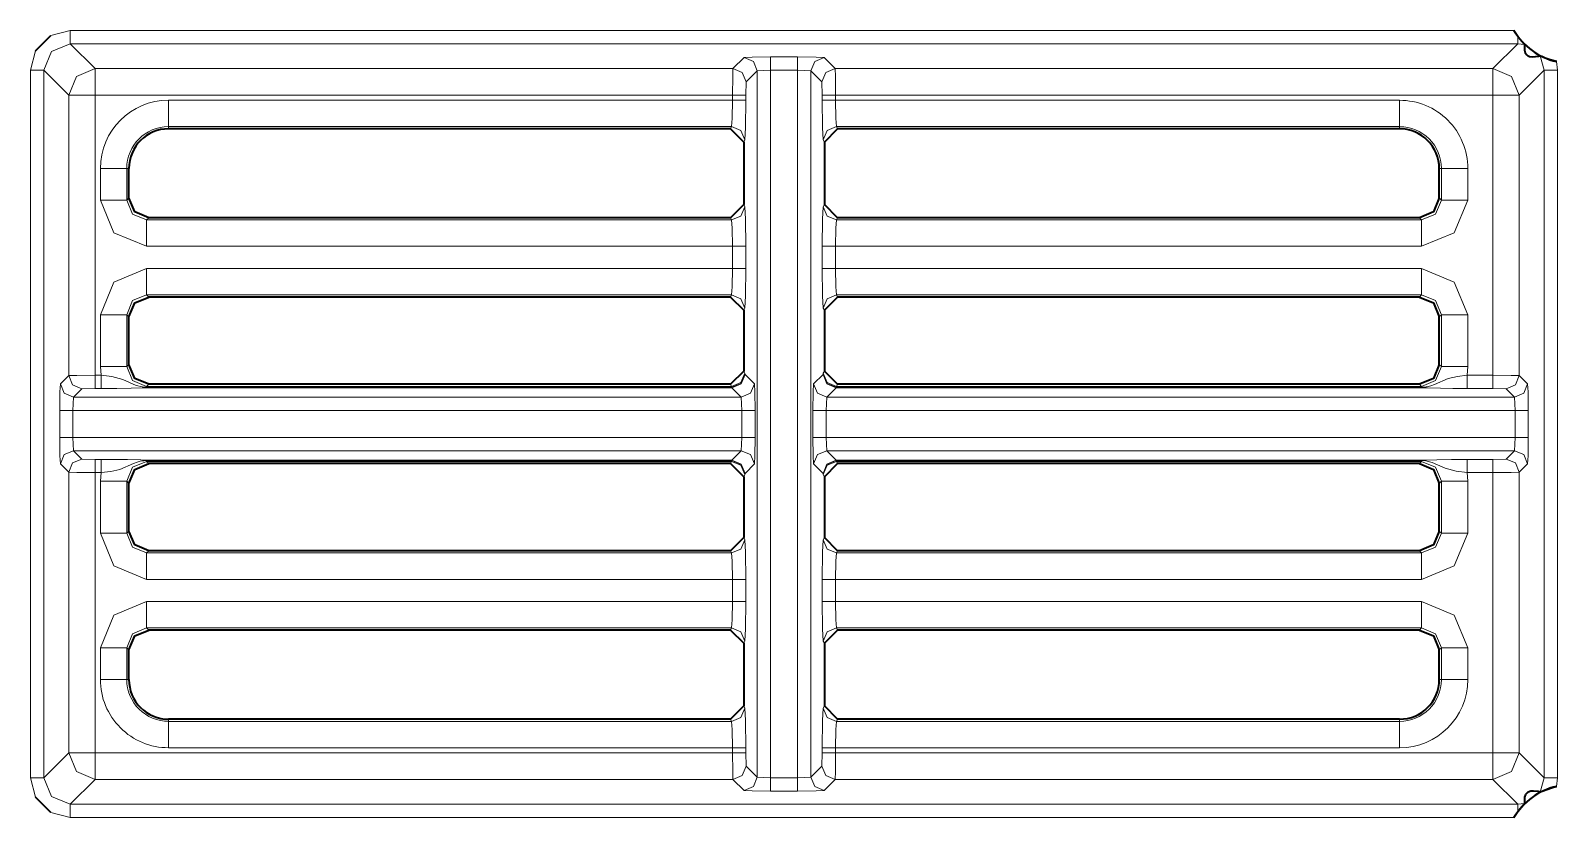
# Model space of a CAD drawing. Header units: millimetres. Extents: x 0 to 2941, y -405 to 1422.
# Drawn here: x 990.8 to 1048.6, y 455.9 to 485.7 of the extents above; entities that cross this region are included whole.
import ezdxf

# ---------------------------------------------------------------- set-up
doc = ezdxf.new("R2010")
doc.units = ezdxf.units.MM
doc.layers.add('FINE', color=9, linetype='Continuous')
doc.layers.add('OUTLINE', color=7, linetype='Continuous')

msp = doc.modelspace()

# ---------------------------------------------------------------- linework, layer by layer
at = {"layer": 'FINE', "lineweight": 9}
for p, q in [((992.329, 485.677), (991.602, 485.489)), ((1046.909, 485.677), (992.329, 485.677)), ((991.018, 484.905), (990.83, 484.178)), ((992.329, 485.177), (1047.054, 485.177)), ((1047.054, 485.177), (1046.11, 484.234)), ((1047.054, 485.177), (1047.309, 485.144)), ((1017.804, 484.654), (1017.384, 484.234)), ((1019.83, 484.679), (1018.804, 484.679)), ((1021.249, 484.234), (1020.829, 484.654)), ((1047.896, 484.717), (1048.054, 484.178)), ((1048.554, 484.178), (1048.518, 484.501)), ((991.33, 457.403), (991.33, 484.178)), ((1017.871, 483.234), (1017.884, 483.734)), ((1018.304, 484.154), (1018.804, 484.179)), ((1018.804, 457.402), (1018.804, 484.179)), ((1018.804, 484.179), (1019.83, 484.179)), ((1019.83, 484.179), (1019.83, 457.402)), ((1019.83, 484.179), (1020.329, 484.154)), ((1020.329, 484.154), (1020.749, 483.734)), ((1020.329, 457.427), (1020.329, 484.154)), ((1020.749, 483.734), (1020.762, 483.234)), ((1046.11, 484.234), (1021.249, 484.234)), ((1048.554, 457.403), (1048.554, 484.178)), ((1017.871, 483.039), (1017.871, 483.234)), ((1020.762, 483.234), (1020.762, 483.039)), ((1021.262, 483.234), (1046.11, 483.234)), ((1046.11, 483.234), (1046.11, 472.634)), ((1021.299, 482.04), (1042.584, 482.04)), ((1021.34, 481.959), (1021.299, 482.04)), ((1042.584, 482.04), (1042.584, 481.959)), ((1017.793, 481.458), (1017.834, 481.54)), ((1020.799, 481.54), (1020.84, 481.458)), ((993.469, 480.459), (993.469, 479.261)), ((994.467, 480.459), (994.549, 480.459)), ((994.467, 479.261), (994.467, 480.459)), ((1044.085, 480.459), (1044.166, 480.459)), ((1044.166, 480.459), (1044.166, 479.261)), ((1045.165, 479.261), (1045.165, 480.459)), ((994.549, 479.342), (994.467, 479.261)), ((1044.166, 479.261), (1044.085, 479.342)), ((995.216, 478.512), (995.298, 478.593)), ((1017.834, 479.011), (1017.793, 479.093)), ((1021.299, 478.512), (1021.34, 478.593)), ((1043.336, 478.593), (1043.417, 478.512)), ((1043.417, 478.512), (1021.299, 478.512)), ((995.216, 477.513), (1017.371, 477.513)), ((1017.371, 477.513), (1017.371, 476.673)), ((1017.871, 476.673), (1017.871, 477.513)), ((1021.262, 477.513), (1043.417, 477.513)), ((1021.262, 476.673), (1021.262, 477.513)), ((1017.371, 476.673), (995.216, 476.673)), ((1043.417, 476.673), (1021.262, 476.673)), ((995.216, 475.675), (1017.334, 475.675)), ((995.298, 475.593), (995.216, 475.675)), ((1017.334, 475.675), (1017.293, 475.593)), ((1021.299, 475.675), (1043.417, 475.675)), ((1021.34, 475.593), (1021.299, 475.675)), ((1043.417, 475.675), (1043.336, 475.593)), ((1017.793, 475.093), (1017.834, 475.175)), ((1020.799, 475.175), (1020.84, 475.093)), ((993.469, 474.926), (993.469, 472.961)), ((994.467, 474.926), (994.549, 474.844)), ((994.467, 472.961), (994.467, 474.926)), ((1044.085, 474.844), (1044.166, 474.926)), ((1044.166, 474.926), (1044.166, 472.961)), ((1045.165, 472.961), (1045.165, 474.926)), ((993.469, 472.961), (993.499, 472.634)), ((994.549, 473.042), (994.467, 472.961)), ((1017.834, 472.712), (1017.793, 472.793)), ((1044.166, 472.961), (1044.085, 473.042)), ((1045.134, 472.634), (1045.165, 472.961)), ((992.273, 472.621), (991.958, 472.306)), ((993.499, 472.634), (993.273, 472.634)), ((995.216, 472.212), (995.298, 472.293)), ((1017.334, 472.212), (995.216, 472.212)), ((1017.293, 472.293), (1017.334, 472.212)), ((1017.334, 472.212), (1017.342, 472.18)), ((1017.842, 472.663), (1017.834, 472.712)), ((1018.199, 472.306), (1017.842, 472.663)), ((1021.291, 472.18), (1021.299, 472.212)), ((1021.299, 472.212), (1021.34, 472.293)), ((1043.417, 472.212), (1021.299, 472.212)), ((1043.336, 472.293), (1043.417, 472.212)), ((1046.11, 472.634), (1045.134, 472.634)), ((1047.425, 472.306), (1047.11, 472.621)), ((992.432, 471.306), (992.458, 471.806)), ((992.458, 471.806), (992.773, 472.121)), ((992.773, 472.121), (993.273, 472.134)), ((993.273, 472.134), (993.499, 472.134)), ((1017.342, 472.18), (995.216, 472.18)), ((995.216, 472.163), (1017.342, 472.163)), ((1017.699, 471.806), (1017.725, 471.306)), ((1020.908, 471.306), (1020.934, 471.806)), ((1020.934, 471.806), (1021.291, 472.163)), ((1046.926, 471.806), (1020.934, 471.806)), ((1043.417, 472.18), (1021.291, 472.18)), ((1021.291, 472.163), (1043.417, 472.163)), ((1045.134, 472.134), (1046.11, 472.134)), ((1046.11, 472.134), (1046.61, 472.121)), ((1046.61, 472.121), (1046.926, 471.806)), ((1046.926, 471.806), (1046.951, 471.306)), ((991.933, 471.306), (991.933, 470.281)), ((992.432, 471.306), (1017.725, 471.306)), ((992.432, 470.281), (992.432, 471.306)), ((1018.225, 470.281), (1018.225, 471.306)), ((1020.908, 471.306), (1046.951, 471.306)), ((1020.908, 470.281), (1020.908, 471.306)), ((1046.951, 471.306), (1046.951, 470.281)), ((1017.725, 470.281), (992.432, 470.281)), ((992.458, 469.781), (992.432, 470.281)), ((1046.951, 470.281), (1020.908, 470.281)), ((1020.934, 469.781), (1020.908, 470.281)), ((1046.951, 470.281), (1046.926, 469.781)), ((1017.342, 469.423), (995.216, 469.423)), ((995.298, 469.293), (995.216, 469.375)), ((995.216, 469.375), (1017.334, 469.375)), ((1017.334, 469.375), (1017.293, 469.293)), ((1017.342, 469.407), (1017.334, 469.375)), ((1017.699, 469.781), (1017.342, 469.423)), ((1020.934, 469.781), (1046.926, 469.781)), ((1021.291, 469.423), (1020.934, 469.781)), ((1043.417, 469.423), (1021.291, 469.423)), ((1021.291, 469.407), (1043.417, 469.407)), ((1021.299, 469.375), (1021.291, 469.407)), ((1021.299, 469.375), (1043.417, 469.375)), ((1021.34, 469.293), (1021.299, 469.375)), ((1043.417, 469.375), (1043.336, 469.293)), ((1046.61, 469.465), (1046.11, 469.453)), ((1046.926, 469.781), (1046.61, 469.465)), ((991.958, 469.281), (992.273, 468.966)), ((992.273, 468.966), (992.273, 458.347)), ((1017.793, 468.793), (1017.834, 468.875)), ((1017.834, 468.875), (1017.842, 468.924)), ((1017.842, 468.924), (1018.199, 469.281)), ((1020.799, 468.875), (1020.84, 468.793)), ((1045.165, 468.626), (1045.134, 468.953)), ((994.467, 468.626), (994.549, 468.545)), ((994.467, 466.661), (994.467, 468.626)), ((1045.165, 466.661), (1045.165, 468.626)), ((994.549, 466.742), (994.467, 466.661)), ((1017.834, 466.411), (1017.793, 466.493)), ((1020.84, 466.493), (1020.799, 466.411)), ((1044.166, 466.661), (1044.085, 466.742)), ((995.216, 465.912), (995.298, 465.993)), ((1021.299, 465.912), (1021.34, 465.993)), ((1043.417, 465.912), (1021.299, 465.912)), ((1043.336, 465.993), (1043.417, 465.912)), ((995.216, 464.913), (1017.371, 464.913)), ((1017.871, 464.073), (1017.871, 464.913)), ((1020.762, 464.913), (1020.762, 464.073)), ((1021.262, 464.073), (1021.262, 464.913)), ((1043.417, 464.073), (1021.262, 464.073)), ((995.298, 462.993), (995.216, 463.075)), ((1043.417, 463.075), (1043.336, 462.993)), ((1017.793, 462.493), (1017.834, 462.576)), ((1020.799, 462.576), (1020.84, 462.493)), ((993.469, 462.326), (993.469, 461.122)), ((1044.085, 462.244), (1044.166, 462.326)), ((1045.165, 461.122), (1045.165, 462.326)), ((1017.834, 460.04), (1017.793, 460.122)), ((1020.84, 460.122), (1020.799, 460.04)), ((996.049, 459.541), (996.049, 459.622)), ((1042.584, 459.622), (1042.584, 459.541)), ((992.273, 458.347), (991.33, 457.403)), ((1017.371, 458.347), (993.273, 458.347)), ((996.049, 458.543), (1017.371, 458.543)), ((1017.371, 458.543), (1017.371, 458.347)), ((1017.871, 458.347), (1017.871, 458.543)), ((1017.884, 457.847), (1017.871, 458.347)), ((1021.262, 458.543), (1042.584, 458.543)), ((1021.262, 458.347), (1021.262, 458.543)), ((1046.11, 458.347), (1021.262, 458.347)), ((1018.304, 457.427), (1017.884, 457.847)), ((1020.749, 457.847), (1020.329, 457.427)), ((993.273, 457.347), (1017.384, 457.347)), ((1017.384, 457.347), (1017.804, 456.927)), ((1018.804, 457.402), (1018.304, 457.427)), ((1019.83, 457.402), (1018.804, 457.402)), ((1020.329, 457.427), (1019.83, 457.402)), ((1020.829, 456.927), (1021.249, 457.347)), ((1048.054, 457.403), (1047.896, 456.864)), ((1048.518, 457.08), (1048.554, 457.403)), ((1018.804, 456.902), (1019.83, 456.902)), ((991.602, 456.092), (992.329, 455.904)), ((1047.309, 456.436), (1047.054, 456.403)), ((992.329, 455.904), (1046.909, 455.904))]:
    msp.add_line(p, q, dxfattribs=at)
for points in [[(992.329, 485.177), (992.329, 485.328), (992.329, 485.677)], [(991.33, 484.178), (991.622, 484.885), (992.329, 485.177)], [(1017.384, 484.234), (993.273, 484.234), (992.329, 485.177)], [(1047.054, 485.177), (1047.054, 485.256), (1047.054, 485.455)], [(1018.804, 484.679), (1018.106, 484.672), (1017.804, 484.654)], [(1018.304, 484.154), (1018.157, 484.507), (1017.804, 484.654)], [(1018.804, 484.179), (1018.804, 484.528), (1018.804, 484.679)], [(1019.83, 484.179), (1019.83, 484.528), (1019.83, 484.679)], [(1020.829, 484.654), (1020.527, 484.672), (1019.83, 484.679)], [(1020.329, 484.154), (1020.476, 484.507), (1020.829, 484.654)], [(991.33, 484.178), (991.179, 484.178), (990.83, 484.178)], [(990.83, 484.178), (990.83, 457.403), (991.018, 456.676)], [(991.33, 484.178), (992.273, 483.234), (992.273, 472.621)], [(993.273, 484.234), (992.566, 483.941), (992.273, 483.234)], [(993.273, 483.234), (993.273, 483.932), (993.273, 484.234)], [(1017.384, 484.234), (1017.375, 483.932), (1017.371, 483.234)], [(1017.884, 483.734), (1017.737, 484.087), (1017.384, 484.234)], [(1017.884, 483.734), (1018.304, 484.154), (1018.304, 457.427)], [(1020.749, 483.734), (1020.896, 484.087), (1021.249, 484.234)], [(1021.262, 483.234), (1021.258, 483.932), (1021.249, 484.234)], [(1047.11, 483.234), (1046.817, 483.941), (1046.11, 484.234)], [(1046.11, 483.234), (1046.11, 483.932), (1046.11, 484.234)], [(1047.11, 483.234), (1048.054, 484.178), (1048.054, 457.403)], [(1048.554, 484.178), (1048.205, 484.178), (1048.054, 484.178)], [(993.273, 472.634), (993.273, 483.234), (992.575, 483.234), (992.273, 483.234)], [(993.273, 483.234), (1017.371, 483.234), (1017.371, 483.039)], [(1017.871, 483.234), (1017.72, 483.234), (1017.371, 483.234)], [(1020.762, 483.234), (1020.913, 483.234), (1021.262, 483.234)], [(1042.584, 483.039), (1021.262, 483.039), (1021.262, 483.234)], [(1047.11, 472.621), (1047.11, 483.234), (1046.808, 483.234), (1046.11, 483.234)], [(996.049, 482.04), (996.049, 482.35), (996.049, 483.039)], [(1017.371, 483.039), (1017.36, 482.35), (1017.334, 482.04)], [(1017.871, 483.039), (1017.72, 483.039), (1017.371, 483.039)], [(1017.834, 481.54), (1017.86, 482.006), (1017.871, 483.039)], [(1021.262, 483.039), (1020.913, 483.039), (1020.762, 483.039)], [(1020.762, 483.039), (1020.773, 482.006), (1020.799, 481.54)], [(1021.299, 482.04), (1021.273, 482.35), (1021.262, 483.039)], [(1042.584, 482.04), (1042.584, 482.35), (1042.584, 483.039)], [(996.049, 481.959), (996.049, 482.04), (1017.334, 482.04), (1017.293, 481.959)], [(1017.834, 481.54), (1017.687, 481.893), (1017.334, 482.04)], [(1021.299, 482.04), (1020.946, 481.893), (1020.799, 481.54)], [(993.469, 480.459), (994.157, 480.459), (994.467, 480.459)], [(1044.166, 480.459), (1044.476, 480.459), (1045.165, 480.459)], [(993.469, 479.261), (994.157, 479.261), (994.467, 479.261)], [(993.469, 479.261), (993.98, 478.025), (995.216, 477.513)], [(995.216, 478.512), (994.685, 478.73), (994.467, 479.261)], [(1044.166, 479.261), (1043.948, 478.73), (1043.417, 478.512)], [(1043.417, 477.513), (1044.653, 478.025), (1045.165, 479.261)], [(1044.166, 479.261), (1044.476, 479.261), (1045.165, 479.261)], [(1017.293, 478.593), (1017.334, 478.512), (995.216, 478.512)], [(1017.334, 478.512), (1017.687, 478.659), (1017.834, 479.011)], [(1017.871, 477.513), (1017.86, 478.546), (1017.834, 479.011)], [(1020.84, 479.093), (1020.799, 479.011), (1020.773, 478.546), (1020.762, 477.513)], [(1020.799, 479.011), (1020.946, 478.659), (1021.299, 478.512)], [(995.216, 477.513), (995.216, 478.202), (995.216, 478.512)], [(1017.334, 478.512), (1017.36, 478.202), (1017.371, 477.513)], [(1021.262, 477.513), (1021.273, 478.202), (1021.299, 478.512)], [(1043.417, 477.513), (1043.417, 478.202), (1043.417, 478.512)], [(1017.371, 477.513), (1017.72, 477.513), (1017.871, 477.513)], [(1020.762, 477.513), (1020.913, 477.513), (1021.262, 477.513)], [(1020.762, 477.513), (1020.762, 476.673), (1020.773, 475.641), (1020.799, 475.175)], [(995.216, 476.673), (993.98, 476.162), (993.469, 474.926)], [(995.216, 475.675), (995.216, 475.985), (995.216, 476.673)], [(1017.371, 476.673), (1017.36, 475.985), (1017.334, 475.675)], [(1017.871, 476.673), (1017.72, 476.673), (1017.371, 476.673)], [(1017.834, 475.175), (1017.86, 475.641), (1017.871, 476.673)], [(1021.262, 476.673), (1020.913, 476.673), (1020.762, 476.673)], [(1021.299, 475.675), (1021.273, 475.985), (1021.262, 476.673)], [(1043.417, 475.675), (1043.417, 475.985), (1043.417, 476.673)], [(1045.165, 474.926), (1044.653, 476.162), (1043.417, 476.673)], [(994.467, 474.926), (994.685, 475.457), (995.216, 475.675)], [(1017.834, 475.175), (1017.687, 475.528), (1017.334, 475.675)], [(1021.299, 475.675), (1020.946, 475.528), (1020.799, 475.175)], [(1043.417, 475.675), (1043.948, 475.457), (1044.166, 474.926)], [(993.469, 474.926), (994.157, 474.926), (994.467, 474.926)], [(1044.166, 474.926), (1044.476, 474.926), (1045.165, 474.926)], [(993.469, 472.961), (994.157, 472.961), (994.467, 472.961)], [(995.216, 472.18), (995.216, 472.201), (995.216, 472.212), (994.685, 472.43), (994.467, 472.961)], [(1020.84, 472.793), (1020.799, 472.712), (1020.791, 472.663)], [(1044.166, 472.961), (1043.948, 472.43), (1043.417, 472.212)], [(1044.166, 472.961), (1044.476, 472.961), (1045.165, 472.961)], [(991.958, 472.306), (991.94, 472.004), (991.933, 471.306)], [(991.958, 472.306), (992.105, 471.953), (992.458, 471.806)], [(993.273, 472.634), (992.575, 472.63), (992.273, 472.621)], [(992.273, 472.621), (992.42, 472.268), (992.773, 472.121)], [(993.273, 472.634), (993.273, 472.285), (993.273, 472.134)], [(993.499, 472.634), (993.499, 472.285), (993.499, 472.134)], [(995.216, 472.18), (995.146, 472.182), (995.059, 472.191), (994.819, 472.251), (994.32, 472.473), (993.906, 472.584), (993.499, 472.634)], [(1017.834, 472.712), (1017.687, 472.359), (1017.334, 472.212)], [(1017.842, 472.663), (1017.695, 472.31), (1017.342, 472.163)], [(1017.842, 472.663), (1017.694, 472.323), (1017.342, 472.18)], [(1018.199, 472.306), (1018.052, 471.953), (1017.699, 471.806)], [(1018.225, 471.306), (1018.217, 472.004), (1018.199, 472.306)], [(1020.791, 472.663), (1020.434, 472.306), (1020.416, 472.004), (1020.409, 471.306)], [(1020.934, 471.806), (1020.581, 471.953), (1020.434, 472.306)], [(1021.291, 472.163), (1020.938, 472.31), (1020.791, 472.663)], [(1021.291, 472.18), (1020.939, 472.323), (1020.791, 472.663)], [(1021.299, 472.212), (1020.946, 472.359), (1020.799, 472.712)], [(1045.134, 472.634), (1044.77, 472.591), (1044.427, 472.513), (1043.909, 472.288), (1043.772, 472.237), (1043.666, 472.208), (1043.52, 472.185), (1043.45, 472.18), (1043.417, 472.18)], [(1043.417, 472.18), (1043.417, 472.201), (1043.417, 472.212)], [(1045.134, 472.634), (1045.134, 472.285), (1045.134, 472.134)], [(1046.11, 472.634), (1046.11, 472.285), (1046.11, 472.134)], [(1047.11, 472.621), (1046.808, 472.63), (1046.11, 472.634)], [(1047.11, 472.621), (1046.964, 472.268), (1046.61, 472.121)], [(1047.425, 472.306), (1047.279, 471.953), (1046.926, 471.806)], [(1047.451, 470.281), (1047.451, 471.306), (1047.444, 472.004), (1047.425, 472.306)], [(1017.342, 472.163), (1017.699, 471.806), (992.458, 471.806)], [(993.499, 472.134), (994.091, 472.137), (994.639, 472.146), (995.047, 472.159), (995.155, 472.163), (995.189, 472.163), (995.216, 472.163)], [(995.216, 472.18), (995.216, 472.168), (995.216, 472.163)], [(1017.342, 472.18), (1017.342, 472.168), (1017.342, 472.163)], [(1021.291, 472.163), (1021.291, 472.168), (1021.291, 472.18)], [(1043.417, 472.18), (1043.417, 472.168), (1043.417, 472.163)], [(1043.417, 472.163), (1043.43, 472.163), (1043.457, 472.163), (1043.516, 472.162), (1043.565, 472.16), (1043.64, 472.158), (1044.133, 472.143), (1044.604, 472.137), (1045.134, 472.134)], [(991.933, 471.306), (992.083, 471.306), (992.432, 471.306)], [(1017.725, 471.306), (1017.725, 470.281), (1017.699, 469.781)], [(1018.225, 471.306), (1018.074, 471.306), (1017.725, 471.306)], [(1020.908, 471.306), (1020.559, 471.306), (1020.409, 471.306)], [(1020.409, 471.306), (1020.409, 470.281), (1020.416, 469.583), (1020.434, 469.281)], [(1047.451, 471.306), (1047.3, 471.306), (1046.951, 471.306)], [(991.933, 470.281), (992.083, 470.281), (992.432, 470.281)], [(991.933, 470.281), (991.94, 469.583), (991.958, 469.281)], [(1018.225, 470.281), (1018.074, 470.281), (1017.725, 470.281)], [(1018.199, 469.281), (1018.217, 469.583), (1018.225, 470.281)], [(1020.908, 470.281), (1020.559, 470.281), (1020.409, 470.281)], [(1047.451, 470.281), (1047.3, 470.281), (1046.951, 470.281)], [(1047.11, 468.966), (1047.425, 469.281), (1047.444, 469.583), (1047.451, 470.281)], [(991.958, 469.281), (992.105, 469.634), (992.458, 469.781)], [(992.273, 468.966), (992.42, 469.319), (992.773, 469.465)], [(992.773, 469.465), (992.458, 469.781), (1017.699, 469.781)], [(993.499, 469.453), (993.273, 469.453), (992.773, 469.465)], [(993.273, 468.953), (993.273, 469.302), (993.273, 469.453)], [(993.499, 468.953), (993.499, 469.302), (993.499, 469.453)], [(995.216, 469.423), (995.203, 469.424), (995.176, 469.424), (995.117, 469.425), (995.068, 469.427), (994.994, 469.429), (994.5, 469.444), (994.029, 469.45), (993.499, 469.453)], [(993.499, 468.953), (993.863, 468.996), (994.206, 469.074), (994.724, 469.299), (994.861, 469.35), (994.968, 469.379), (995.113, 469.402), (995.183, 469.406), (995.216, 469.407), (1017.342, 469.407)], [(994.467, 468.626), (994.685, 469.157), (995.216, 469.375)], [(995.216, 469.407), (995.216, 469.419), (995.216, 469.423)], [(995.216, 469.375), (995.216, 469.386), (995.216, 469.407)], [(1017.834, 468.875), (1017.687, 469.228), (1017.334, 469.375)], [(1017.842, 468.924), (1017.695, 469.277), (1017.342, 469.423)], [(1017.342, 469.423), (1017.342, 469.419), (1017.342, 469.407)], [(1017.842, 468.924), (1017.694, 469.264), (1017.342, 469.407)], [(1018.199, 469.281), (1018.052, 469.634), (1017.699, 469.781)], [(1020.934, 469.781), (1020.581, 469.634), (1020.434, 469.281)], [(1021.291, 469.423), (1020.938, 469.277), (1020.791, 468.924)], [(1021.291, 469.407), (1020.939, 469.264), (1020.791, 468.924)], [(1021.299, 469.375), (1020.946, 469.228), (1020.799, 468.875)], [(1021.291, 469.407), (1021.291, 469.419), (1021.291, 469.423)], [(1046.11, 469.453), (1045.134, 469.453), (1044.542, 469.45), (1043.994, 469.44), (1043.586, 469.427), (1043.478, 469.424), (1043.444, 469.424), (1043.417, 469.423)], [(1043.417, 469.407), (1043.417, 469.419), (1043.417, 469.423)], [(1043.417, 469.407), (1043.487, 469.405), (1043.574, 469.396), (1043.814, 469.336), (1044.314, 469.114), (1044.727, 469.003), (1045.134, 468.953)], [(1043.417, 469.375), (1043.417, 469.386), (1043.417, 469.407)], [(1043.417, 469.375), (1043.948, 469.157), (1044.166, 468.626)], [(1045.134, 468.953), (1045.134, 469.302), (1045.134, 469.453)], [(1046.11, 468.953), (1046.11, 469.302), (1046.11, 469.453)], [(1047.11, 468.966), (1046.964, 469.319), (1046.61, 469.465)], [(1047.425, 469.281), (1047.279, 469.634), (1046.926, 469.781)], [(992.273, 468.966), (992.575, 468.957), (993.273, 468.953)], [(993.273, 458.347), (993.273, 468.953), (993.499, 468.953), (993.469, 468.626)], [(1020.434, 469.281), (1020.791, 468.924), (1020.799, 468.875)], [(1045.134, 468.953), (1046.11, 468.953), (1046.11, 458.347)], [(1046.11, 468.953), (1046.808, 468.957), (1047.11, 468.966)], [(1048.054, 457.403), (1047.11, 458.347), (1047.11, 468.966)], [(993.469, 468.626), (994.157, 468.626), (994.467, 468.626)], [(993.469, 468.626), (993.469, 466.661), (993.98, 465.425), (995.216, 464.913)], [(1044.085, 468.545), (1044.166, 468.626), (1044.166, 466.661)], [(1044.166, 468.626), (1044.476, 468.626), (1045.165, 468.626)], [(993.469, 466.661), (994.157, 466.661), (994.467, 466.661)], [(995.216, 465.912), (994.685, 466.13), (994.467, 466.661)], [(1017.334, 465.912), (1017.687, 466.059), (1017.834, 466.411)], [(1017.871, 464.913), (1017.86, 465.946), (1017.834, 466.411)], [(1020.799, 466.411), (1020.773, 465.946), (1020.762, 464.913)], [(1020.799, 466.411), (1020.946, 466.059), (1021.299, 465.912)], [(1021.262, 464.913), (1043.417, 464.913), (1044.653, 465.425), (1045.165, 466.661)], [(1044.166, 466.661), (1043.948, 466.13), (1043.417, 465.912)], [(1044.166, 466.661), (1044.476, 466.661), (1045.165, 466.661)], [(1017.293, 465.993), (1017.334, 465.912), (995.216, 465.912)], [(995.216, 464.913), (995.216, 465.602), (995.216, 465.912)], [(1017.334, 465.912), (1017.36, 465.602), (1017.371, 464.913)], [(1021.262, 464.913), (1021.273, 465.602), (1021.299, 465.912)], [(1043.417, 464.913), (1043.417, 465.602), (1043.417, 465.912)], [(1017.371, 464.913), (1017.371, 464.073), (995.216, 464.073)], [(1017.871, 464.913), (1017.72, 464.913), (1017.371, 464.913)], [(1020.762, 464.913), (1020.913, 464.913), (1021.262, 464.913)], [(995.216, 464.073), (993.98, 463.562), (993.469, 462.326)], [(995.216, 464.073), (995.216, 463.385), (995.216, 463.075)], [(1017.371, 464.073), (1017.36, 463.385), (1017.334, 463.075)], [(1017.871, 464.073), (1017.72, 464.073), (1017.371, 464.073)], [(1017.834, 462.576), (1017.86, 463.041), (1017.871, 464.073)], [(1020.762, 464.073), (1020.913, 464.073), (1021.262, 464.073)], [(1020.762, 464.073), (1020.773, 463.041), (1020.799, 462.576)], [(1021.299, 463.075), (1021.273, 463.385), (1021.262, 464.073)], [(1043.417, 464.073), (1043.417, 463.385), (1043.417, 463.075)], [(1045.165, 462.326), (1044.653, 463.562), (1043.417, 464.073)], [(994.467, 462.326), (994.685, 462.857), (995.216, 463.075)], [(995.216, 463.075), (1017.334, 463.075), (1017.293, 462.993)], [(1017.834, 462.576), (1017.687, 462.928), (1017.334, 463.075)], [(1021.299, 463.075), (1020.946, 462.928), (1020.799, 462.576)], [(1021.34, 462.993), (1021.299, 463.075), (1043.417, 463.075)], [(1043.417, 463.075), (1043.948, 462.857), (1044.166, 462.326)], [(994.467, 462.326), (994.157, 462.326), (993.469, 462.326)], [(994.549, 461.122), (994.467, 461.122), (994.467, 462.326), (994.549, 462.244)], [(1044.166, 462.326), (1044.166, 461.122), (1044.085, 461.122)], [(1045.165, 462.326), (1044.476, 462.326), (1044.166, 462.326)], [(994.467, 461.122), (994.157, 461.122), (993.469, 461.122)], [(1045.165, 461.122), (1044.476, 461.122), (1044.166, 461.122)], [(1017.293, 459.622), (1017.334, 459.541), (996.049, 459.541)], [(996.049, 459.541), (996.049, 459.231), (996.049, 458.543)], [(1017.334, 459.541), (1017.687, 459.688), (1017.834, 460.04)], [(1017.334, 459.541), (1017.36, 459.231), (1017.371, 458.543)], [(1017.871, 458.543), (1017.86, 459.575), (1017.834, 460.04)], [(1020.799, 460.04), (1020.773, 459.575), (1020.762, 458.543)], [(1020.799, 460.04), (1020.946, 459.688), (1021.299, 459.541)], [(1021.262, 458.543), (1021.273, 459.231), (1021.299, 459.541)], [(1042.584, 459.541), (1021.299, 459.541), (1021.34, 459.622)], [(1042.584, 459.541), (1042.584, 459.231), (1042.584, 458.543)], [(993.273, 458.347), (992.575, 458.347), (992.273, 458.347)], [(992.273, 458.347), (992.566, 457.64), (993.273, 457.347)], [(993.273, 457.347), (993.273, 457.649), (993.273, 458.347)], [(1017.371, 458.543), (1017.72, 458.543), (1017.871, 458.543)], [(1017.871, 458.347), (1017.72, 458.347), (1017.371, 458.347)], [(1017.371, 458.347), (1017.375, 457.649), (1017.384, 457.347)], [(1020.762, 458.543), (1020.762, 458.347), (1020.749, 457.847)], [(1020.762, 458.543), (1020.913, 458.543), (1021.262, 458.543)], [(1020.762, 458.347), (1020.913, 458.347), (1021.262, 458.347)], [(1021.249, 457.347), (1021.258, 457.649), (1021.262, 458.347)], [(1047.11, 458.347), (1046.808, 458.347), (1046.11, 458.347)], [(1046.11, 457.347), (1046.817, 457.64), (1047.11, 458.347)], [(1046.11, 457.347), (1046.11, 457.649), (1046.11, 458.347)], [(1017.884, 457.847), (1017.737, 457.494), (1017.384, 457.347)], [(1020.749, 457.847), (1020.896, 457.494), (1021.249, 457.347)], [(991.33, 457.403), (991.179, 457.403), (990.83, 457.403)], [(992.329, 456.403), (991.622, 456.696), (991.33, 457.403)], [(1047.054, 456.403), (992.329, 456.403), (993.273, 457.347)], [(1018.304, 457.427), (1018.157, 457.074), (1017.804, 456.927)], [(1018.804, 457.402), (1018.804, 457.053), (1018.804, 456.902)], [(1019.83, 457.402), (1019.83, 457.053), (1019.83, 456.902)], [(1020.329, 457.427), (1020.476, 457.074), (1020.829, 456.927)], [(1021.249, 457.347), (1046.11, 457.347), (1047.054, 456.403)], [(1048.554, 457.403), (1048.205, 457.403), (1048.054, 457.403)], [(1017.804, 456.927), (1018.106, 456.909), (1018.804, 456.902)], [(1019.83, 456.902), (1020.527, 456.909), (1020.829, 456.927)], [(992.329, 455.904), (992.329, 456.253), (992.329, 456.403)], [(1047.054, 456.126), (1047.054, 456.325), (1047.054, 456.403)]]:
    msp.add_lwpolyline(points, dxfattribs=at)
for points in [[(1017.371, 483.039), (996.049, 483.039, 0.414184), (993.469, 480.459)], [(1045.165, 480.459, 0.414243), (1042.584, 483.038)], [(996.049, 482.04, 0.414182), (994.467, 480.459)], [(1044.166, 480.459, 0.414245), (1042.584, 482.04)], [(993.469, 461.122, 0.414223), (996.049, 458.542)], [(994.467, 461.122, 0.414214), (996.049, 459.541)], [(1042.584, 459.541, 0.414214), (1044.166, 461.122)], [(1042.584, 458.542, 0.414204), (1045.165, 461.122)]]:
    msp.add_lwpolyline(points, format="xyb", dxfattribs=at)
at = {"layer": 'OUTLINE', "lineweight": 40}
for p, q in [((991.018, 484.905), (991.602, 485.489)), ((1047.054, 485.455), (1046.909, 485.677)), ((1017.293, 481.959), (996.049, 481.959)), ((1017.293, 481.959), (1017.793, 481.458)), ((1020.84, 481.458), (1021.34, 481.959)), ((1020.84, 481.458), (1020.84, 479.093)), ((1042.584, 481.959), (1021.34, 481.959)), ((994.549, 479.342), (994.549, 480.459)), ((1044.085, 479.342), (1044.085, 480.459)), ((1017.293, 478.593), (995.298, 478.593)), ((1021.34, 478.593), (1020.84, 479.093)), ((1043.336, 478.593), (1021.34, 478.593)), ((1017.293, 475.593), (995.298, 475.593)), ((1017.293, 475.593), (1017.793, 475.093)), ((1020.84, 475.093), (1021.34, 475.593)), ((1020.84, 475.093), (1020.84, 472.793)), ((1043.336, 475.593), (1021.34, 475.593)), ((994.549, 473.042), (994.549, 474.844)), ((1044.085, 473.042), (1044.085, 474.844)), ((1021.34, 472.293), (1020.84, 472.793)), ((1043.336, 472.293), (1021.34, 472.293)), ((1017.293, 469.293), (995.298, 469.293)), ((1017.293, 469.293), (1017.793, 468.793)), ((1017.793, 468.793), (1017.793, 466.493)), ((1020.84, 468.793), (1021.34, 469.293)), ((1020.84, 468.793), (1020.84, 466.493)), ((1043.336, 469.293), (1021.34, 469.293)), ((994.549, 466.742), (994.549, 468.545)), ((1044.085, 466.742), (1044.085, 468.545)), ((1017.793, 466.493), (1017.293, 465.993)), ((1017.293, 465.993), (995.298, 465.993)), ((1017.293, 462.993), (995.298, 462.993)), ((1017.293, 462.993), (1017.793, 462.493)), ((1020.84, 462.493), (1021.34, 462.993)), ((1043.336, 462.993), (1021.34, 462.993)), ((1017.793, 462.493), (1017.793, 460.122)), ((1020.84, 462.493), (1020.84, 460.122)), ((1044.085, 461.122), (1044.085, 462.244)), ((1017.793, 460.122), (1017.293, 459.622)), ((1021.34, 459.622), (1020.84, 460.122)), ((1017.293, 459.622), (996.049, 459.622)), ((1042.584, 459.622), (1021.34, 459.622)), ((991.602, 456.092), (991.018, 456.676)), ((1046.909, 455.904), (1047.054, 456.126))]:
    msp.add_line(p, q, dxfattribs=at)
for points in [[(1046.909, 485.677, 0.207888), (1048.518, 484.501)], [(996.049, 481.959, 0.414197), (994.549, 480.459)], [(1044.085, 480.459, 0.41423), (1042.584, 481.959)], [(994.549, 461.122, 0.41423), (996.049, 459.622)], [(1042.584, 459.622, 0.414197), (1044.085, 461.122)], [(1048.518, 457.08, 0.207904), (1046.909, 455.904)]]:
    msp.add_lwpolyline(points, format="xyb", dxfattribs=at)
for points in [[(1047.309, 485.144), (1047.297, 485.16), (1047.251, 485.211), (1047.137, 485.345), (1047.054, 485.455)], [(1047.309, 485.144), (1047.302, 485.079), (1047.307, 484.933), (1047.336, 484.839), (1047.391, 484.762), (1047.404, 484.75), (1047.411, 484.745), (1047.414, 484.743), (1047.416, 484.741), (1047.419, 484.739), (1047.421, 484.737), (1047.425, 484.735), (1047.432, 484.729), (1047.452, 484.718), (1047.495, 484.699), (1047.593, 484.678), (1047.848, 484.704), (1047.896, 484.717)], [(1048.518, 484.501), (1048.277, 484.567), (1048.093, 484.633), (1047.962, 484.689), (1047.912, 484.711), (1047.896, 484.717)], [(1017.793, 481.458), (1017.793, 479.093), (1017.293, 478.593)], [(995.298, 478.593), (994.768, 478.813), (994.549, 479.342)], [(1044.085, 479.342), (1043.865, 478.813), (1043.336, 478.593)], [(994.549, 474.844), (994.768, 475.374), (995.298, 475.593)], [(1017.793, 475.093), (1017.793, 472.793), (1017.293, 472.293)], [(1043.336, 475.593), (1043.865, 475.374), (1044.085, 474.844)], [(1017.293, 472.293), (995.298, 472.293), (994.768, 472.513), (994.549, 473.042)], [(1044.085, 473.042), (1043.865, 472.513), (1043.336, 472.293)], [(994.549, 468.545), (994.768, 469.074), (995.298, 469.293)], [(1043.336, 469.293), (1043.865, 469.074), (1044.085, 468.545)], [(995.298, 465.993), (994.768, 466.213), (994.549, 466.742)], [(1043.336, 465.993), (1021.34, 465.993), (1020.84, 466.493)], [(1044.085, 466.742), (1043.865, 466.213), (1043.336, 465.993)], [(994.549, 461.122), (994.549, 462.244), (994.768, 462.774), (995.298, 462.993)], [(1043.336, 462.993), (1043.865, 462.774), (1044.085, 462.244)], [(1047.896, 456.864), (1047.822, 456.883), (1047.652, 456.905), (1047.541, 456.895), (1047.446, 456.86), (1047.431, 456.85), (1047.424, 456.846), (1047.421, 456.843), (1047.419, 456.842), (1047.417, 456.84), (1047.414, 456.839), (1047.412, 456.837), (1047.408, 456.834), (1047.399, 456.826), (1047.381, 456.808), (1047.351, 456.769), (1047.312, 456.672), (1047.309, 456.437)], [(1047.896, 456.864), (1047.915, 456.871), (1047.98, 456.9), (1048.146, 456.968), (1048.365, 457.04), (1048.518, 457.08)], [(1047.054, 456.126), (1047.188, 456.297), (1047.267, 456.388), (1047.301, 456.425), (1047.309, 456.436)]]:
    msp.add_lwpolyline(points, dxfattribs=at)

doc.saveas('drawing.dxf')
